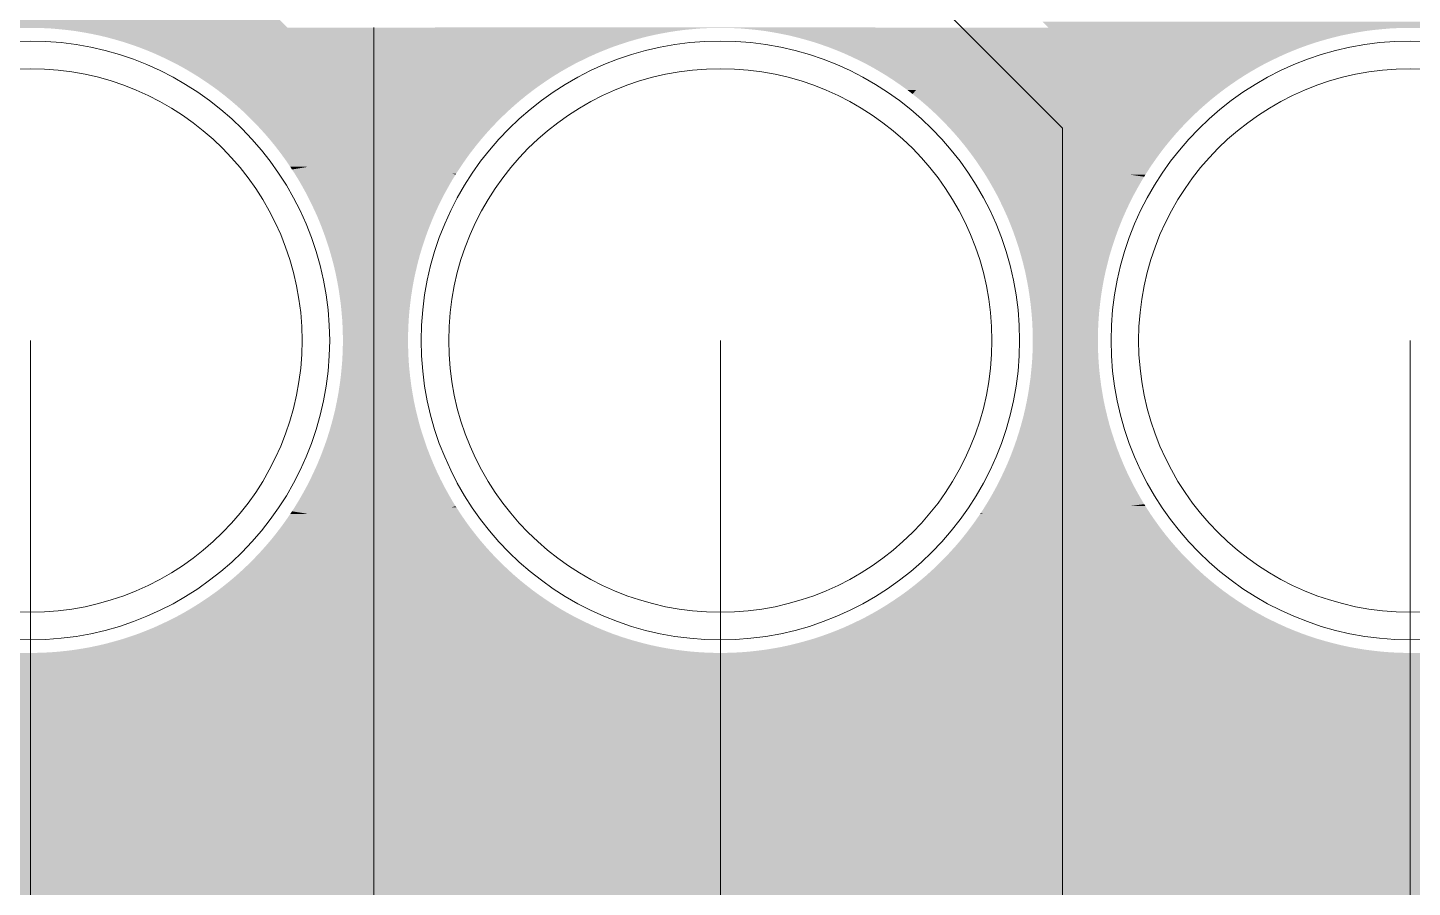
# Model space of a CAD drawing. Header units: millimetres. Extents: x 0 to 210, y 0 to 297.
# Drawn here: x 118.77 to 123.86, y 221.39 to 224.55 of the extents above; entities that cross this region are included whole.
import ezdxf

# ---------------------------------------------------------------- set-up
doc = ezdxf.new("R2010")
doc.units = ezdxf.units.MM
for name, pattern in [('K5LT32768', [0]), ('K5LT32769', [0]), ('K5LT32771', [0]), ('K5LT32773', [0])]:
    doc.linetypes.add(name, pattern=pattern)

# ---------------------------------------------------------------- blocks, each defined once
blk = doc.blocks.new('U10')
at = {"color": 7, "linetype": 'K5LT32768', "lineweight": 18}
blk.add_circle((118.7764, 223.3985), 1, dxfattribs=at)
blk = doc.blocks.new('U11')
at = {"color": 7, "linetype": 'K5LT32768', "lineweight": 18}
blk.add_circle((121.3164, 223.3985), 1, dxfattribs=at)
blk = doc.blocks.new('U12')
at = {"color": 7, "linetype": 'K5LT32768', "lineweight": 18}
blk.add_circle((123.8564, 223.3985), 1, dxfattribs=at)
blk = doc.blocks.new('U141')
at = {"color": 1, "linetype": 'K5LT32771', "lineweight": 18, "true_color": 0xff0000}
blk.add_circle((118.7764, 223.3985), 1.1016, dxfattribs=at)
blk = doc.blocks.new('U142')
at = {"color": 1, "linetype": 'K5LT32771', "lineweight": 18, "true_color": 0xff0000}
blk.add_circle((121.3164, 223.3985), 1.1016, dxfattribs=at)
blk = doc.blocks.new('U143')
at = {"color": 1, "linetype": 'K5LT32771', "lineweight": 18, "true_color": 0xff0000}
blk.add_circle((123.8564, 223.3985), 1.1016, dxfattribs=at)
blk = doc.blocks.new('U243')
at = {"color": 3, "linetype": 'K5LT32773', "lineweight": 18, "true_color": 0x00ff00}
blk.add_circle((118.7764, 223.3985), 1, dxfattribs=at)
blk = doc.blocks.new('U244')
at = {"color": 3, "linetype": 'K5LT32773', "lineweight": 18, "true_color": 0x00ff00}
blk.add_circle((121.3164, 223.3985), 1, dxfattribs=at)
blk = doc.blocks.new('U245')
at = {"color": 3, "linetype": 'K5LT32773', "lineweight": 18, "true_color": 0x00ff00}
blk.add_circle((123.8564, 223.3985), 1, dxfattribs=at)
blk = doc.blocks.new('U307')
at = {"color": 1, "linetype": 'K5LT32771', "lineweight": 18, "true_color": 0xff0000}
blk.add_circle((118.7764, 223.3985), 1.1016, dxfattribs=at)
blk = doc.blocks.new('U308')
at = {"color": 1, "linetype": 'K5LT32771', "lineweight": 18, "true_color": 0xff0000}
blk.add_circle((121.3164, 223.3985), 1.1016, dxfattribs=at)
blk = doc.blocks.new('U309')
at = {"color": 1, "linetype": 'K5LT32771', "lineweight": 18, "true_color": 0xff0000}
blk.add_circle((123.8564, 223.3985), 1.1016, dxfattribs=at)

msp = doc.modelspace()

# ---------------------------------------------------------------- hatches: boundary and pattern name
for points in [[(117.735, 224.5487), (117.735, 224.6652), (119.6071, 224.6652), (119.7237, 224.5487)], [(122.5248, 224.5487), (122.5014, 224.572), (124.9049, 224.572), (124.9049, 224.5487)], [(118.8216, 224.5479), (118.7916, 224.5487), (119.7237, 224.5487), (119.7245, 224.5479)], [(118.8515, 224.5464), (118.8216, 224.5479), (119.7245, 224.5479), (119.726, 224.5464)], [(118.8818, 224.5438), (118.8515, 224.5464), (119.726, 224.5464), (119.7286, 224.5438)], [(118.9117, 224.5408), (118.8818, 224.5438), (119.7286, 224.5438), (119.7316, 224.5408)], [(118.9415, 224.537), (118.9117, 224.5408), (119.7316, 224.5408), (119.7354, 224.537)], [(118.9712, 224.5321), (118.9415, 224.537), (119.7354, 224.537), (119.7402, 224.5321)], [(119.0009, 224.5266), (118.9712, 224.5321), (119.7402, 224.5321), (119.7458, 224.5266)], [(119.0304, 224.5205), (119.0009, 224.5266), (119.7458, 224.5266), (119.7519, 224.5205)], [(119.0596, 224.5134), (119.0304, 224.5205), (119.7519, 224.5205), (119.7591, 224.5134)], [(119.0885, 224.5055), (119.0596, 224.5134), (119.7591, 224.5134), (119.7669, 224.5055)], [(120.2656, 224.5487), (120.2656, 224.5502), (121.8866, 224.5502), (121.8881, 224.5487)], [(120.2656, 224.5479), (120.2656, 224.5487), (121.3014, 224.5487), (121.2714, 224.5479)], [(120.2656, 224.5464), (120.2656, 224.5479), (121.2714, 224.5479), (121.2412, 224.5464)], [(120.2656, 224.5438), (120.2656, 224.5464), (121.2412, 224.5464), (121.2112, 224.5438)], [(120.2656, 224.5408), (120.2656, 224.5438), (121.2112, 224.5438), (121.1812, 224.5408)], [(120.2656, 224.537), (120.2656, 224.5408), (121.1812, 224.5408), (121.1515, 224.537)], [(120.2656, 224.5321), (120.2656, 224.537), (121.1515, 224.537), (121.1218, 224.5321)], [(120.2656, 224.5266), (120.2656, 224.5321), (121.1218, 224.5321), (121.0921, 224.5266)], [(120.2656, 224.5205), (120.2656, 224.5266), (121.0921, 224.5266), (121.0626, 224.5205)], [(120.2656, 224.5134), (120.2656, 224.5205), (121.0626, 224.5205), (121.0334, 224.5134)], [(120.2656, 224.5055), (120.2656, 224.5134), (121.0334, 224.5134), (121.0042, 224.5055)], [(121.3616, 224.5479), (121.3316, 224.5487), (121.8881, 224.5487), (121.8889, 224.5479)], [(121.3915, 224.5464), (121.3616, 224.5479), (121.8889, 224.5479), (121.8904, 224.5464)], [(121.4218, 224.5438), (121.3915, 224.5464), (121.8904, 224.5464), (121.8929, 224.5438)], [(121.4517, 224.5408), (121.4218, 224.5438), (121.8929, 224.5438), (121.896, 224.5408)], [(121.4815, 224.537), (121.4517, 224.5408), (121.896, 224.5408), (121.8998, 224.537)], [(121.5112, 224.5321), (121.4815, 224.537), (121.8998, 224.537), (121.9046, 224.5321)], [(121.5409, 224.5266), (121.5112, 224.5321), (121.9046, 224.5321), (121.9102, 224.5266)], [(121.5704, 224.5205), (121.5409, 224.5266), (121.9102, 224.5266), (121.9163, 224.5205)], [(121.5996, 224.5134), (121.5704, 224.5205), (121.9163, 224.5205), (121.9234, 224.5134)], [(121.6285, 224.5055), (121.5996, 224.5134), (121.9234, 224.5134), (121.9313, 224.5055)], [(122.5256, 224.5479), (122.5248, 224.5487), (123.8414, 224.5487), (123.8114, 224.5479)], [(122.5271, 224.5464), (122.5256, 224.5479), (123.8114, 224.5479), (123.7812, 224.5464)], [(122.5296, 224.5438), (122.5271, 224.5464), (123.7812, 224.5464), (123.7512, 224.5438)], [(122.5327, 224.5408), (122.5296, 224.5438), (123.7512, 224.5438), (123.7212, 224.5408)], [(122.5365, 224.537), (122.5327, 224.5408), (123.7212, 224.5408), (123.6915, 224.537)], [(122.5413, 224.5321), (122.5365, 224.537), (123.6915, 224.537), (123.6618, 224.5321)], [(122.5469, 224.5266), (122.5413, 224.5321), (123.6618, 224.5321), (123.6321, 224.5266)], [(122.553, 224.5205), (122.5469, 224.5266), (123.6321, 224.5266), (123.6026, 224.5205)], [(122.5601, 224.5134), (122.553, 224.5205), (123.6026, 224.5205), (123.5734, 224.5134)], [(122.568, 224.5055), (122.5601, 224.5134), (123.5734, 224.5134), (123.5442, 224.5055)], [(119.1175, 224.4971), (119.0885, 224.5055), (119.7669, 224.5055), (119.7753, 224.4971)], [(119.1462, 224.4877), (119.1175, 224.4971), (119.7753, 224.4971), (119.7847, 224.4877)], [(119.1746, 224.4778), (119.1462, 224.4877), (119.7847, 224.4877), (119.7946, 224.4778)], [(119.2026, 224.4669), (119.1746, 224.4778), (119.7946, 224.4778), (119.8056, 224.4669)], [(119.2268, 224.457), (119.2026, 224.4669), (119.8056, 224.4669), (119.8155, 224.457)], [(120.2656, 224.4971), (120.2656, 224.5055), (121.0042, 224.5055), (120.9755, 224.4971)], [(120.2656, 224.4877), (120.2656, 224.4971), (120.9755, 224.4971), (120.9468, 224.4877)], [(120.2656, 224.4778), (120.2656, 224.4877), (120.9468, 224.4877), (120.9183, 224.4778)], [(120.2656, 224.4669), (120.2656, 224.4778), (120.9183, 224.4778), (120.8904, 224.4669)], [(120.2656, 224.4554), (120.2656, 224.4669), (120.8904, 224.4669), (120.8625, 224.4554)], [(121.6575, 224.4971), (121.6285, 224.5055), (121.9313, 224.5055), (121.9397, 224.4971)], [(121.6862, 224.4877), (121.6575, 224.4971), (121.9397, 224.4971), (121.9491, 224.4877)], [(121.7144, 224.4778), (121.6862, 224.4877), (121.9491, 224.4877), (121.959, 224.4778)], [(121.7426, 224.4669), (121.7144, 224.4778), (121.959, 224.4778), (121.9699, 224.4669)], [(121.7705, 224.4554), (121.7426, 224.4669), (121.9699, 224.4669), (121.9813, 224.4554)], [(122.5764, 224.4971), (122.568, 224.5055), (123.5442, 224.5055), (123.5155, 224.4971)], [(122.5858, 224.4877), (122.5764, 224.4971), (123.5155, 224.4971), (123.4868, 224.4877)], [(122.5957, 224.4778), (122.5858, 224.4877), (123.4868, 224.4877), (123.4583, 224.4778)], [(122.6066, 224.4669), (122.5957, 224.4778), (123.4583, 224.4778), (123.4304, 224.4669)], [(122.6181, 224.4554), (122.6066, 224.4669), (123.4304, 224.4669), (123.4025, 224.4554)], [(119.2305, 224.4554), (119.2268, 224.457), (119.8155, 224.457), (119.8155, 224.4554)], [(119.2579, 224.443), (119.2305, 224.4554), (119.8155, 224.4554), (119.8155, 224.443)], [(119.2851, 224.43), (119.2579, 224.443), (119.8155, 224.443), (119.8155, 224.43)], [(119.312, 224.4166), (119.2851, 224.43), (119.8155, 224.43), (119.8155, 224.4166)], [(119.3385, 224.4021), (119.312, 224.4166), (119.8155, 224.4166), (119.8155, 224.4021)], [(120.2656, 224.443), (120.2656, 224.4554), (120.8625, 224.4554), (120.835, 224.443)], [(120.2656, 224.43), (120.2656, 224.443), (120.835, 224.443), (120.8079, 224.43)], [(120.2656, 224.4166), (120.2656, 224.43), (120.8079, 224.43), (120.7809, 224.4166)], [(120.2656, 224.4021), (120.2656, 224.4166), (120.7809, 224.4166), (120.7545, 224.4021)], [(121.7979, 224.443), (121.7705, 224.4554), (121.9813, 224.4554), (121.9938, 224.443)], [(121.8251, 224.43), (121.7979, 224.443), (121.9938, 224.443), (122.0067, 224.43)], [(121.852, 224.4166), (121.8251, 224.43), (122.0067, 224.43), (122.0202, 224.4166)], [(121.8785, 224.4021), (121.852, 224.4166), (122.0202, 224.4166), (122.0346, 224.4021)], [(122.6305, 224.443), (122.6181, 224.4554), (123.4025, 224.4554), (123.375, 224.443)], [(122.6435, 224.43), (122.6305, 224.443), (123.375, 224.443), (123.3479, 224.43)], [(122.6569, 224.4166), (122.6435, 224.43), (123.3479, 224.43), (123.3209, 224.4166)], [(122.6714, 224.4021), (122.6569, 224.4166), (123.3209, 224.4166), (123.2945, 224.4021)], [(119.3644, 224.3871), (119.3385, 224.4021), (119.8155, 224.4021), (119.8155, 224.3871)], [(119.39, 224.3714), (119.3644, 224.3871), (119.8155, 224.3871), (119.8155, 224.3714)], [(119.4154, 224.3549), (119.39, 224.3714), (119.8155, 224.3714), (119.8155, 224.3549)], [(120.2656, 224.3871), (120.2656, 224.4021), (120.7545, 224.4021), (120.7283, 224.3871)], [(120.2656, 224.3714), (120.2656, 224.3871), (120.7283, 224.3871), (120.7027, 224.3714)], [(120.2656, 224.3549), (120.2656, 224.3714), (120.7027, 224.3714), (120.6775, 224.3549)], [(121.9044, 224.3871), (121.8785, 224.4021), (122.0346, 224.4021), (122.0496, 224.3871)], [(121.9303, 224.3714), (121.9044, 224.3871), (122.0496, 224.3871), (122.0654, 224.3714)], [(121.9438, 224.3625), (121.9303, 224.3714), (122.0654, 224.3714), (122.0743, 224.3625)], [(121.9554, 224.3549), (121.9438, 224.3625), (122.0743, 224.3625), (122.0676, 224.3549)], [(122.6864, 224.3871), (122.6714, 224.4021), (123.2945, 224.4021), (123.2683, 224.3871)], [(122.7022, 224.3714), (122.6864, 224.3871), (123.2683, 224.3871), (123.2427, 224.3714)], [(122.7187, 224.3549), (122.7022, 224.3714), (123.2427, 224.3714), (123.2175, 224.3549)], [(119.4403, 224.3378), (119.4154, 224.3549), (119.8155, 224.3549), (119.8155, 224.3378)], [(119.4647, 224.3203), (119.4403, 224.3378), (119.8155, 224.3378), (119.8155, 224.3203)], [(119.4886, 224.3018), (119.4647, 224.3203), (119.8155, 224.3203), (119.8155, 224.3018)], [(120.2656, 224.3378), (120.2656, 224.3549), (120.6775, 224.3549), (120.6527, 224.3378)], [(120.2656, 224.3203), (120.2656, 224.3378), (120.6527, 224.3378), (120.6283, 224.3203)], [(120.2656, 224.3018), (120.2656, 224.3203), (120.6283, 224.3203), (120.6044, 224.3018)], [(121.9803, 224.3378), (121.9554, 224.3549), (122.0676, 224.3549), (122.0526, 224.3378)], [(122.0047, 224.3203), (121.9803, 224.3378), (122.0526, 224.3378), (122.0372, 224.3203)], [(122.024, 224.3053), (122.0047, 224.3203), (122.0372, 224.3203)], [(122.7349, 224.3386), (122.7187, 224.3549), (123.2175, 224.3549), (123.1938, 224.3386)], [(122.7357, 224.3378), (122.7349, 224.3386), (123.1938, 224.3386), (123.1927, 224.3378)], [(122.7436, 224.3292), (122.7357, 224.3378), (123.1927, 224.3378), (123.1806, 224.3292)], [(122.7511, 224.3203), (122.7436, 224.3292), (123.1806, 224.3292), (123.1683, 224.3203)], [(122.7517, 224.3195), (122.7511, 224.3203), (123.1683, 224.3203), (123.1673, 224.3195)], [(122.7593, 224.3096), (122.7517, 224.3195), (123.1673, 224.3195), (123.1545, 224.3096)], [(122.7646, 224.3018), (122.7593, 224.3096), (123.1545, 224.3096), (123.1444, 224.3018)], [(119.5119, 224.283), (119.4886, 224.3018), (119.8155, 224.3018), (119.8155, 224.283)], [(119.5348, 224.2634), (119.5119, 224.283), (119.8155, 224.283), (119.8155, 224.2634)], [(119.5572, 224.2433), (119.5348, 224.2634), (119.8155, 224.2634), (119.8155, 224.2433)], [(120.2656, 224.283), (120.2656, 224.3018), (120.6044, 224.3018), (120.581, 224.283)], [(120.2656, 224.2634), (120.2656, 224.283), (120.581, 224.283), (120.5582, 224.2634)], [(120.2656, 224.2433), (120.2656, 224.2634), (120.5582, 224.2634), (120.5358, 224.2433)], [(122.7664, 224.299), (122.7646, 224.3018), (123.1444, 224.3018), (123.1409, 224.299)], [(122.7728, 224.2883), (122.7664, 224.299), (123.1409, 224.299), (123.1277, 224.2883)], [(122.7755, 224.283), (122.7728, 224.2883), (123.1277, 224.2883), (123.121, 224.283)], [(122.7786, 224.2769), (122.7755, 224.283), (123.121, 224.283), (123.1139, 224.2769)], [(122.7837, 224.2654), (122.7786, 224.2769), (123.1139, 224.2769), (123.1005, 224.2654)], [(122.7845, 224.2634), (122.7837, 224.2654), (123.1005, 224.2654), (123.0982, 224.2634)], [(122.7883, 224.2538), (122.7845, 224.2634), (123.0982, 224.2634), (123.0874, 224.2538)], [(119.579, 224.2225), (119.5572, 224.2433), (119.8155, 224.2433), (119.8155, 224.2225)], [(119.6003, 224.2012), (119.579, 224.2225), (119.8155, 224.2225), (119.8155, 224.2012)], [(120.2656, 224.2225), (120.2656, 224.2433), (120.5358, 224.2433), (120.514, 224.2225)], [(120.2656, 224.2012), (120.2656, 224.2225), (120.514, 224.2225), (120.4926, 224.2012)], [(122.7915, 224.2433), (122.7883, 224.2538), (123.0874, 224.2538), (123.0758, 224.2433)], [(122.7921, 224.2416), (122.7915, 224.2433), (123.0758, 224.2433), (123.074, 224.2416)], [(122.7951, 224.2294), (122.7921, 224.2416), (123.074, 224.2416), (123.0612, 224.2294)], [(122.7965, 224.2225), (122.7951, 224.2294), (123.0612, 224.2294), (123.054, 224.2225)], [(122.7977, 224.2169), (122.7965, 224.2225), (123.054, 224.2225), (123.0484, 224.2169)], [(122.7995, 224.2045), (122.7977, 224.2169), (123.0484, 224.2169), (123.0359, 224.2045)], [(119.6209, 224.1793), (119.6003, 224.2012), (119.8155, 224.2012), (119.8155, 224.1793)], [(119.6412, 224.157), (119.6209, 224.1793), (119.8155, 224.1793), (119.8155, 224.157)], [(119.6608, 224.1341), (119.6412, 224.157), (119.8155, 224.157), (119.8155, 224.1341)], [(120.2656, 224.1793), (120.2656, 224.2012), (120.4926, 224.2012), (120.4718, 224.1793)], [(120.2656, 224.157), (120.2656, 224.1793), (120.4718, 224.1793), (120.4517, 224.157)], [(120.2656, 224.1341), (120.2656, 224.157), (120.4517, 224.157), (120.4322, 224.1341)], [(122.7997, 224.2012), (122.7995, 224.2045), (123.0359, 224.2045), (123.0326, 224.2012)], [(122.8005, 224.1918), (122.7997, 224.2012), (123.0326, 224.2012), (123.0237, 224.1918)], [(122.801, 224.1793), (122.8005, 224.1918), (123.0237, 224.1918), (123.0118, 224.1793)], [(122.801, 224.157), (122.801, 224.1793), (123.0118, 224.1793), (122.9917, 224.157)], [(122.801, 224.1341), (122.801, 224.157), (122.9917, 224.157), (122.9722, 224.1341)], [(119.6796, 224.1108), (119.6608, 224.1341), (119.8155, 224.1341), (119.8155, 224.1108)], [(119.6979, 224.0869), (119.6796, 224.1108), (119.8155, 224.1108), (119.8155, 224.0869)], [(120.2656, 224.1108), (120.2656, 224.1341), (120.4322, 224.1341), (120.4134, 224.1108)], [(120.2656, 224.0869), (120.2656, 224.1108), (120.4134, 224.1108), (120.3948, 224.0869)], [(122.801, 224.1108), (122.801, 224.1341), (122.9722, 224.1341), (122.9531, 224.1108)], [(122.801, 224.0869), (122.801, 224.1108), (122.9531, 224.1108), (122.9348, 224.0869)], [(119.7157, 224.0625), (119.6979, 224.0869), (119.8155, 224.0869), (119.8155, 224.0625)], [(119.7243, 224.0498), (119.7157, 224.0625), (119.8155, 224.0625), (119.8155, 224.0498)], [(120.2656, 224.0625), (120.2656, 224.0869), (120.3948, 224.0869), (120.3773, 224.0625)], [(120.2656, 224.0376), (120.2656, 224.0625), (120.3773, 224.0625), (120.3603, 224.0376)], [(122.801, 224.0625), (122.801, 224.0869), (122.9348, 224.0869), (122.9173, 224.0625)], [(122.801, 224.0376), (122.801, 224.0625), (122.9173, 224.0625), (122.9, 224.0376)], [(119.7327, 224.0376), (119.7243, 224.0498), (119.8155, 224.0498), (119.794, 224.0376)], [(119.7337, 224.0361), (119.7327, 224.0376), (119.794, 224.0376), (119.7913, 224.0361)], [(119.7393, 224.0275), (119.7337, 224.0361), (119.7913, 224.0361)], [(120.2656, 224.0303), (120.2656, 224.0376), (120.3603, 224.0376), (120.3555, 224.0303)], [(120.3281, 224.0125), (120.2656, 224.0303), (120.3555, 224.0303), (120.3438, 224.0125)], [(120.3415, 224.0087), (120.3281, 224.0125), (120.3438, 224.0125)], [(122.801, 224.0224), (122.801, 224.0376), (122.9, 224.0376), (122.8902, 224.0224)], [(122.8198, 224.0125), (122.801, 224.0224), (122.8902, 224.0224), (122.8838, 224.0125)], [(122.8284, 224.0079), (122.8198, 224.0125), (122.8838, 224.0125), (122.881, 224.0079)], [(122.8769, 224.001), (122.8284, 224.0079), (122.881, 224.0079)], [(120.2656, 222.7671), (120.3282, 222.7849), (120.3438, 222.7849), (120.3555, 222.7671)], [(120.3282, 222.7849), (120.3415, 222.7887), (120.3438, 222.7849)], [(122.801, 222.775), (122.8198, 222.7849), (122.8838, 222.7849), (122.8902, 222.775)], [(122.8198, 222.7849), (122.8284, 222.7895), (122.881, 222.7895), (122.8838, 222.7849)], [(122.8284, 222.7895), (122.8769, 222.7961), (122.881, 222.7895)], [(119.6979, 222.7105), (119.7157, 222.7348), (119.8155, 222.7348), (119.8155, 222.7105)], [(119.7157, 222.7348), (119.7243, 222.7475), (119.8155, 222.7475), (119.8155, 222.7348)], [(119.7243, 222.7475), (119.7327, 222.7597), (119.794, 222.7597), (119.8155, 222.7475)], [(119.7327, 222.7597), (119.7337, 222.7613), (119.7913, 222.7613), (119.794, 222.7597)], [(119.7337, 222.7613), (119.7393, 222.7699), (119.7913, 222.7613)], [(120.2656, 222.7597), (120.2656, 222.7671), (120.3555, 222.7671), (120.3603, 222.7597)], [(120.2656, 222.7348), (120.2656, 222.7597), (120.3603, 222.7597), (120.3773, 222.7348)], [(120.2656, 222.7105), (120.2656, 222.7348), (120.3773, 222.7348), (120.3948, 222.7105)], [(122.2379, 222.7105), (122.2557, 222.7348), (122.3506, 222.7348), (122.3506, 222.7105)], [(122.2557, 222.7348), (122.2593, 222.7402), (122.3506, 222.7402), (122.3506, 222.7348)], [(122.2593, 222.7402), (122.2727, 222.7597), (122.2849, 222.7597), (122.3506, 222.7402)], [(122.2727, 222.7597), (122.2747, 222.7628), (122.2849, 222.7597)], [(122.801, 222.7597), (122.801, 222.775), (122.8902, 222.775), (122.9, 222.7597)], [(122.801, 222.7348), (122.801, 222.7597), (122.9, 222.7597), (122.9173, 222.7348)], [(122.801, 222.7105), (122.801, 222.7348), (122.9173, 222.7348), (122.9348, 222.7105)], [(119.6608, 222.6632), (119.6796, 222.6866), (119.8155, 222.6866), (119.8155, 222.6632)], [(119.6796, 222.6866), (119.6979, 222.7105), (119.8155, 222.7105), (119.8155, 222.6866)], [(120.2656, 222.6866), (120.2656, 222.7105), (120.3948, 222.7105), (120.4134, 222.6866)], [(120.2656, 222.6632), (120.2656, 222.6866), (120.4134, 222.6866), (120.4322, 222.6632)], [(122.2008, 222.6632), (122.2196, 222.6866), (122.3506, 222.6866), (122.3506, 222.6632)], [(122.2196, 222.6866), (122.2379, 222.7105), (122.3506, 222.7105), (122.3506, 222.6866)], [(122.801, 222.6866), (122.801, 222.7105), (122.9348, 222.7105), (122.9531, 222.6866)], [(122.801, 222.6632), (122.801, 222.6866), (122.9531, 222.6866), (122.9722, 222.6632)], [(119.6209, 222.618), (119.6412, 222.6404), (119.8155, 222.6404), (119.8155, 222.618)], [(119.6412, 222.6404), (119.6608, 222.6632), (119.8155, 222.6632), (119.8155, 222.6404)], [(120.2656, 222.6404), (120.2656, 222.6632), (120.4322, 222.6632), (120.4517, 222.6404)], [(120.2656, 222.618), (120.2656, 222.6404), (120.4517, 222.6404), (120.4718, 222.618)], [(122.1609, 222.618), (122.1812, 222.6404), (122.3506, 222.6404), (122.3506, 222.618)], [(122.1812, 222.6404), (122.2008, 222.6632), (122.3506, 222.6632), (122.3506, 222.6404)], [(122.801, 222.6404), (122.801, 222.6632), (122.9722, 222.6632), (122.9917, 222.6404)], [(122.801, 222.618), (122.801, 222.6404), (122.9917, 222.6404), (123.0118, 222.618)], [(119.5572, 222.5542), (119.579, 222.5748), (119.8155, 222.5748), (119.8155, 222.5542)], [(119.579, 222.5748), (119.6003, 222.5962), (119.8155, 222.5962), (119.8155, 222.5748)], [(119.6003, 222.5962), (119.6209, 222.618), (119.8155, 222.618), (119.8155, 222.5962)], [(120.2656, 222.5962), (120.2656, 222.618), (120.4718, 222.618), (120.4926, 222.5962)], [(120.2656, 222.5748), (120.2656, 222.5962), (120.4926, 222.5962), (120.514, 222.5748)], [(120.2656, 222.5542), (120.2656, 222.5748), (120.514, 222.5748), (120.5358, 222.5542)], [(122.0972, 222.5542), (122.119, 222.5748), (122.3506, 222.5748), (122.3506, 222.5542)], [(122.119, 222.5748), (122.1403, 222.5962), (122.3506, 222.5962), (122.3506, 222.5748)], [(122.1403, 222.5962), (122.1609, 222.618), (122.3506, 222.618), (122.3506, 222.5962)], [(122.801, 222.5962), (122.801, 222.618), (123.0118, 222.618), (123.0326, 222.5962)], [(122.801, 222.5748), (122.801, 222.5962), (123.0326, 222.5962), (123.054, 222.5748)], [(122.801, 222.5542), (122.801, 222.5748), (123.054, 222.5748), (123.0758, 222.5542)], [(119.5119, 222.5144), (119.5348, 222.5339), (119.8155, 222.5339), (119.8155, 222.5144)], [(119.5348, 222.5339), (119.5572, 222.5542), (119.8155, 222.5542), (119.8155, 222.5339)], [(120.2656, 222.5339), (120.2656, 222.5542), (120.5358, 222.5542), (120.5582, 222.5339)], [(120.2656, 222.5144), (120.2656, 222.5339), (120.5582, 222.5339), (120.581, 222.5144)], [(122.0519, 222.5144), (122.0748, 222.5339), (122.3506, 222.5339), (122.3506, 222.5144)], [(122.0748, 222.5339), (122.0972, 222.5542), (122.3506, 222.5542), (122.3506, 222.5339)], [(122.801, 222.5339), (122.801, 222.5542), (123.0758, 222.5542), (123.0982, 222.5339)], [(122.801, 222.5144), (122.801, 222.5339), (123.0982, 222.5339), (123.121, 222.5144)], [(119.4403, 222.4595), (119.4647, 222.477), (119.8155, 222.477), (119.8155, 222.4595)], [(119.4647, 222.477), (119.4886, 222.4956), (119.8155, 222.4956), (119.8155, 222.477)], [(119.4886, 222.4956), (119.5119, 222.5144), (119.8155, 222.5144), (119.8155, 222.4956)], [(120.2656, 222.4956), (120.2656, 222.5144), (120.581, 222.5144), (120.6044, 222.4956)], [(120.2656, 222.477), (120.2656, 222.4956), (120.6044, 222.4956), (120.6283, 222.477)], [(120.2656, 222.4595), (120.2656, 222.477), (120.6283, 222.477), (120.6527, 222.4595)], [(121.9803, 222.4595), (122.0047, 222.477), (122.3506, 222.477), (122.3506, 222.4595)], [(122.0047, 222.477), (122.0286, 222.4956), (122.3506, 222.4956), (122.3506, 222.477)], [(122.0286, 222.4956), (122.0519, 222.5144), (122.3506, 222.5144), (122.3506, 222.4956)], [(122.801, 222.4956), (122.801, 222.5144), (123.121, 222.5144), (123.1444, 222.4956)], [(122.801, 222.477), (122.801, 222.4956), (123.1444, 222.4956), (123.1683, 222.477)], [(122.801, 222.4595), (122.801, 222.477), (123.1683, 222.477), (123.1927, 222.4595)], [(119.3644, 222.4102), (119.39, 222.426), (119.8155, 222.426), (119.8155, 222.4102)], [(119.39, 222.426), (119.4154, 222.4425), (119.8155, 222.4425), (119.8155, 222.426)], [(119.4154, 222.4425), (119.4403, 222.4595), (119.8155, 222.4595), (119.8155, 222.4425)], [(120.2656, 222.4425), (120.2656, 222.4595), (120.6527, 222.4595), (120.6775, 222.4425)], [(120.2656, 222.426), (120.2656, 222.4425), (120.6775, 222.4425), (120.7027, 222.426)], [(120.2656, 222.4102), (120.2656, 222.426), (120.7027, 222.426), (120.7283, 222.4102)], [(121.9044, 222.4102), (121.9303, 222.426), (122.3506, 222.426), (122.3506, 222.4102)], [(121.9303, 222.426), (121.9554, 222.4425), (122.3506, 222.4425), (122.3506, 222.426)], [(121.9554, 222.4425), (121.9803, 222.4595), (122.3506, 222.4595), (122.3506, 222.4425)], [(122.801, 222.4425), (122.801, 222.4595), (123.1927, 222.4595), (123.2175, 222.4425)], [(122.801, 222.426), (122.801, 222.4425), (123.2175, 222.4425), (123.2427, 222.426)], [(122.801, 222.4102), (122.801, 222.426), (123.2427, 222.426), (123.2683, 222.4102)], [(119.2851, 222.3673), (119.312, 222.3808), (119.8155, 222.3808), (119.8155, 222.3673)], [(119.312, 222.3808), (119.3385, 222.3952), (119.8155, 222.3952), (119.8155, 222.3808)], [(119.3385, 222.3952), (119.3644, 222.4102), (119.8155, 222.4102), (119.8155, 222.3952)], [(120.2656, 222.3952), (120.2656, 222.4102), (120.7283, 222.4102), (120.7545, 222.3952)], [(120.2656, 222.3808), (120.2656, 222.3952), (120.7545, 222.3952), (120.7809, 222.3808)], [(120.2656, 222.3673), (120.2656, 222.3808), (120.7809, 222.3808), (120.8079, 222.3673)], [(121.8251, 222.3673), (121.852, 222.3808), (122.3506, 222.3808), (122.3506, 222.3673)], [(121.852, 222.3808), (121.8785, 222.3952), (122.3506, 222.3952), (122.3506, 222.3808)], [(121.8785, 222.3952), (121.9044, 222.4102), (122.3506, 222.4102), (122.3506, 222.3952)], [(122.801, 222.3952), (122.801, 222.4102), (123.2683, 222.4102), (123.2945, 222.3952)], [(122.801, 222.3808), (122.801, 222.3952), (123.2945, 222.3952), (123.3209, 222.3808)], [(122.801, 222.3673), (122.801, 222.3808), (123.3209, 222.3808), (123.3479, 222.3673)], [(119.1746, 222.3196), (119.2026, 222.3305), (119.8155, 222.3305), (119.8155, 222.3196)], [(119.2026, 222.3305), (119.2305, 222.3419), (119.8155, 222.3419), (119.8155, 222.3305)], [(119.2305, 222.3419), (119.2579, 222.3544), (119.8155, 222.3544), (119.8155, 222.3419)], [(119.2579, 222.3544), (119.2851, 222.3673), (119.8155, 222.3673), (119.8155, 222.3544)], [(120.2656, 222.3544), (120.2656, 222.3673), (120.8079, 222.3673), (120.835, 222.3544)], [(120.2656, 222.3419), (120.2656, 222.3544), (120.835, 222.3544), (120.8625, 222.3419)], [(120.2656, 222.3305), (120.2656, 222.3419), (120.8625, 222.3419), (120.8904, 222.3305)], [(120.2656, 222.3196), (120.2656, 222.3305), (120.8904, 222.3305), (120.9183, 222.3196)], [(121.7144, 222.3196), (121.7426, 222.3305), (122.3506, 222.3305), (122.3506, 222.3196)], [(121.7426, 222.3305), (121.7705, 222.3419), (122.3506, 222.3419), (122.3506, 222.3305)], [(121.7705, 222.3419), (121.7979, 222.3544), (122.3506, 222.3544), (122.3506, 222.3419)], [(121.7979, 222.3544), (121.8251, 222.3673), (122.3506, 222.3673), (122.3506, 222.3544)], [(122.801, 222.3544), (122.801, 222.3673), (123.3479, 222.3673), (123.375, 222.3544)], [(122.801, 222.3419), (122.801, 222.3544), (123.375, 222.3544), (123.4025, 222.3419)], [(122.801, 222.3305), (122.801, 222.3419), (123.4025, 222.3419), (123.4304, 222.3305)], [(122.801, 222.3196), (122.801, 222.3305), (123.4304, 222.3305), (123.4583, 222.3196)], [(119.0014, 222.2708), (119.0304, 222.2769), (119.8155, 222.2769), (119.8155, 222.2708)], [(119.0014, 219.423), (119.0014, 222.2708), (119.8155, 222.2708), (119.8155, 219.423)], [(119.0304, 222.2769), (119.0596, 222.284), (119.8155, 222.284), (119.8155, 222.2769)], [(119.0596, 222.284), (119.0885, 222.2919), (119.8155, 222.2919), (119.8155, 222.284)], [(119.0885, 222.2919), (119.1175, 222.3002), (119.8155, 222.3002), (119.8155, 222.2919)], [(119.1175, 222.3002), (119.1462, 222.3096), (119.8155, 222.3096), (119.8155, 222.3002)], [(119.1462, 222.3096), (119.1746, 222.3196), (119.8155, 222.3196), (119.8155, 222.3096)], [(120.2656, 222.3096), (120.2656, 222.3196), (120.9183, 222.3196), (120.9468, 222.3096)], [(120.2656, 222.3002), (120.2656, 222.3096), (120.9468, 222.3096), (120.9755, 222.3002)], [(120.2656, 222.2919), (120.2656, 222.3002), (120.9755, 222.3002), (121.0042, 222.2919)], [(120.2656, 222.284), (120.2656, 222.2919), (121.0042, 222.2919), (121.0334, 222.284)], [(120.2656, 222.2769), (120.2656, 222.284), (121.0334, 222.284), (121.0626, 222.2769)], [(120.2656, 222.2708), (120.2656, 222.2769), (121.0626, 222.2769), (121.0913, 222.2708)], [(120.2656, 219.4229), (120.2656, 222.2708), (121.0913, 222.2708), (121.0913, 219.4229)], [(121.5417, 222.2708), (121.5704, 222.2769), (122.3506, 222.2769), (122.3506, 222.2708)], [(121.5417, 219.423), (121.5417, 222.2708), (122.3506, 222.2708), (122.3506, 219.423)], [(121.5704, 222.2769), (121.5996, 222.284), (122.3506, 222.284), (122.3506, 222.2769)], [(121.5996, 222.284), (121.6285, 222.2919), (122.3506, 222.2919), (122.3506, 222.284)], [(121.6285, 222.2919), (121.6575, 222.3002), (122.3506, 222.3002), (122.3506, 222.2919)], [(121.6575, 222.3002), (121.6862, 222.3096), (122.3506, 222.3096), (122.3506, 222.3002)], [(121.6862, 222.3096), (121.7144, 222.3196), (122.3506, 222.3196), (122.3506, 222.3096)], [(122.801, 222.3096), (122.801, 222.3196), (123.4583, 222.3196), (123.4868, 222.3096)], [(122.801, 222.3002), (122.801, 222.3096), (123.4868, 222.3096), (123.5155, 222.3002)], [(122.801, 222.2919), (122.801, 222.3002), (123.5155, 222.3002), (123.5442, 222.2919)], [(122.801, 222.284), (122.801, 222.2919), (123.5442, 222.2919), (123.5734, 222.284)], [(122.801, 222.2769), (122.801, 222.284), (123.5734, 222.284), (123.6026, 222.2769)], [(122.801, 222.2708), (122.801, 222.2769), (123.6026, 222.2769), (123.6313, 222.2708)], [(122.801, 219.423), (122.801, 222.2708), (123.6313, 222.2708), (123.6313, 219.423)]]:
    msp.add_hatch(color=7).paths.add_polyline_path(points)
at = {"true_color": 0x00ff00}
for points in [[(100.4263, 224.5487), (100.433, 224.5499), (133.3151, 224.5499), (133.3151, 224.5487)], [(118.8216, 224.5479), (118.7916, 224.5487), (121.3014, 224.5487), (121.2714, 224.5479)], [(118.8515, 224.5464), (118.8216, 224.5479), (121.2714, 224.5479), (121.2412, 224.5464)], [(118.8818, 224.5438), (118.8515, 224.5464), (121.2412, 224.5464), (121.2112, 224.5438)], [(118.9117, 224.5408), (118.8818, 224.5438), (121.2112, 224.5438), (121.1812, 224.5408)], [(118.9415, 224.537), (118.9117, 224.5408), (121.1812, 224.5408), (121.1515, 224.537)], [(118.9712, 224.5321), (118.9415, 224.537), (121.1515, 224.537), (121.1218, 224.5321)], [(119.0009, 224.5266), (118.9712, 224.5321), (121.1218, 224.5321), (121.0921, 224.5266)], [(119.0304, 224.5205), (119.0009, 224.5266), (121.0921, 224.5266), (121.0626, 224.5205)], [(119.0596, 224.5134), (119.0304, 224.5205), (121.0626, 224.5205), (121.0334, 224.5134)], [(119.0885, 224.5055), (119.0596, 224.5134), (121.0334, 224.5134), (121.0042, 224.5055)], [(121.3616, 224.5479), (121.3316, 224.5487), (123.8414, 224.5487), (123.8114, 224.5479)], [(121.3915, 224.5464), (121.3616, 224.5479), (123.8114, 224.5479), (123.7812, 224.5464)], [(121.4218, 224.5438), (121.3915, 224.5464), (123.7812, 224.5464), (123.7512, 224.5438)], [(121.4517, 224.5408), (121.4218, 224.5438), (123.7512, 224.5438), (123.7212, 224.5408)], [(121.4815, 224.537), (121.4517, 224.5408), (123.7212, 224.5408), (123.6915, 224.537)], [(121.5112, 224.5321), (121.4815, 224.537), (123.6915, 224.537), (123.6618, 224.5321)], [(121.5409, 224.5266), (121.5112, 224.5321), (123.6618, 224.5321), (123.6321, 224.5266)], [(121.5704, 224.5205), (121.5409, 224.5266), (123.6321, 224.5266), (123.6026, 224.5205)], [(121.5996, 224.5134), (121.5704, 224.5205), (123.6026, 224.5205), (123.5734, 224.5134)], [(121.6285, 224.5055), (121.5996, 224.5134), (123.5734, 224.5134), (123.5442, 224.5055)], [(119.1175, 224.4971), (119.0885, 224.5055), (121.0042, 224.5055), (120.9755, 224.4971)], [(119.1462, 224.4877), (119.1175, 224.4971), (120.9755, 224.4971), (120.9468, 224.4877)], [(119.1746, 224.4778), (119.1462, 224.4877), (120.9468, 224.4877), (120.9183, 224.4778)], [(119.2026, 224.4669), (119.1746, 224.4778), (120.9183, 224.4778), (120.8904, 224.4669)], [(119.2305, 224.4554), (119.2026, 224.4669), (120.8904, 224.4669), (120.8625, 224.4554)], [(121.6575, 224.4971), (121.6285, 224.5055), (123.5442, 224.5055), (123.5155, 224.4971)], [(121.6862, 224.4877), (121.6575, 224.4971), (123.5155, 224.4971), (123.4868, 224.4877)], [(121.7144, 224.4778), (121.6862, 224.4877), (123.4868, 224.4877), (123.4583, 224.4778)], [(121.7426, 224.4669), (121.7144, 224.4778), (123.4583, 224.4778), (123.4304, 224.4669)], [(121.7705, 224.4554), (121.7426, 224.4669), (123.4304, 224.4669), (123.4025, 224.4554)], [(119.2579, 224.443), (119.2305, 224.4554), (120.8625, 224.4554), (120.835, 224.443)], [(119.2851, 224.43), (119.2579, 224.443), (120.835, 224.443), (120.8079, 224.43)], [(119.312, 224.4166), (119.2851, 224.43), (120.8079, 224.43), (120.7809, 224.4166)], [(119.3385, 224.4021), (119.312, 224.4166), (120.7809, 224.4166), (120.7545, 224.4021)], [(121.7979, 224.443), (121.7705, 224.4554), (123.4025, 224.4554), (123.375, 224.443)], [(121.8251, 224.43), (121.7979, 224.443), (123.375, 224.443), (123.3479, 224.43)], [(121.852, 224.4166), (121.8251, 224.43), (123.3479, 224.43), (123.3209, 224.4166)], [(121.8785, 224.4021), (121.852, 224.4166), (123.3209, 224.4166), (123.2945, 224.4021)], [(119.3644, 224.3871), (119.3385, 224.4021), (120.7545, 224.4021), (120.7283, 224.3871)], [(119.39, 224.3714), (119.3644, 224.3871), (120.7283, 224.3871), (120.7027, 224.3714)], [(119.4154, 224.3549), (119.39, 224.3714), (120.7027, 224.3714), (120.6775, 224.3549)], [(121.9044, 224.3871), (121.8785, 224.4021), (123.2945, 224.4021), (123.2683, 224.3871)], [(121.9303, 224.3714), (121.9044, 224.3871), (123.2683, 224.3871), (123.2427, 224.3714)], [(121.9554, 224.3549), (121.9303, 224.3714), (123.2427, 224.3714), (123.2175, 224.3549)], [(119.4403, 224.3378), (119.4154, 224.3549), (120.6775, 224.3549), (120.6527, 224.3378)], [(119.4647, 224.3203), (119.4403, 224.3378), (120.6527, 224.3378), (120.6283, 224.3203)], [(119.4886, 224.3018), (119.4647, 224.3203), (120.6283, 224.3203), (120.6044, 224.3018)], [(121.9803, 224.3378), (121.9554, 224.3549), (123.2175, 224.3549), (123.1927, 224.3378)], [(122.0047, 224.3203), (121.9803, 224.3378), (123.1927, 224.3378), (123.1683, 224.3203)], [(122.0286, 224.3018), (122.0047, 224.3203), (123.1683, 224.3203), (123.1444, 224.3018)], [(119.5119, 224.283), (119.4886, 224.3018), (120.6044, 224.3018), (120.581, 224.283)], [(119.5348, 224.2634), (119.5119, 224.283), (120.581, 224.283), (120.5582, 224.2634)], [(119.5572, 224.2433), (119.5348, 224.2634), (120.5582, 224.2634), (120.5358, 224.2433)], [(122.0519, 224.283), (122.0286, 224.3018), (123.1444, 224.3018), (123.121, 224.283)], [(122.0748, 224.2634), (122.0519, 224.283), (123.121, 224.283), (123.0982, 224.2634)], [(122.0972, 224.2433), (122.0748, 224.2634), (123.0982, 224.2634), (123.0758, 224.2433)], [(119.579, 224.2225), (119.5572, 224.2433), (120.5358, 224.2433), (120.514, 224.2225)], [(119.6003, 224.2012), (119.579, 224.2225), (120.514, 224.2225), (120.4926, 224.2012)], [(122.119, 224.2225), (122.0972, 224.2433), (123.0758, 224.2433), (123.054, 224.2225)], [(122.1403, 224.2012), (122.119, 224.2225), (123.054, 224.2225), (123.0326, 224.2012)], [(119.6209, 224.1793), (119.6003, 224.2012), (120.4926, 224.2012), (120.4718, 224.1793)], [(119.6412, 224.157), (119.6209, 224.1793), (120.4718, 224.1793), (120.4517, 224.157)], [(119.6608, 224.1341), (119.6412, 224.157), (120.4517, 224.157), (120.4322, 224.1341)], [(122.1609, 224.1793), (122.1403, 224.2012), (123.0326, 224.2012), (123.0118, 224.1793)], [(122.1812, 224.157), (122.1609, 224.1793), (123.0118, 224.1793), (122.9917, 224.157)], [(122.2008, 224.1341), (122.1812, 224.157), (122.9917, 224.157), (122.9722, 224.1341)], [(119.6796, 224.1108), (119.6608, 224.1341), (120.4322, 224.1341), (120.4134, 224.1108)], [(119.6979, 224.0869), (119.6796, 224.1108), (120.4134, 224.1108), (120.3948, 224.0869)], [(122.2196, 224.1108), (122.2008, 224.1341), (122.9722, 224.1341), (122.9531, 224.1108)], [(122.2379, 224.0869), (122.2196, 224.1108), (122.9531, 224.1108), (122.9348, 224.0869)], [(119.7157, 224.0625), (119.6979, 224.0869), (120.3948, 224.0869), (120.3773, 224.0625)], [(119.7327, 224.0376), (119.7157, 224.0625), (120.3773, 224.0625), (120.3603, 224.0376)], [(122.2557, 224.0625), (122.2379, 224.0869), (122.9348, 224.0869), (122.9173, 224.0625)], [(122.2727, 224.0376), (122.2557, 224.0625), (122.9173, 224.0625), (122.9, 224.0376)], [(119.7492, 224.0125), (119.7327, 224.0376), (120.3603, 224.0376), (120.3438, 224.0125)], [(119.7649, 223.9868), (119.7492, 224.0125), (120.3438, 224.0125), (120.328, 223.9868)], [(122.2892, 224.0125), (122.2727, 224.0376), (122.9, 224.0376), (122.8838, 224.0125)], [(122.3049, 223.9868), (122.2892, 224.0125), (122.8838, 224.0125), (122.868, 223.9868)], [(119.7799, 223.9606), (119.7649, 223.9868), (120.328, 223.9868), (120.3131, 223.9606)], [(119.7944, 223.9342), (119.7799, 223.9606), (120.3131, 223.9606), (120.2986, 223.9342)], [(122.3199, 223.9606), (122.3049, 223.9868), (122.868, 223.9868), (122.8531, 223.9606)], [(122.3344, 223.9342), (122.3199, 223.9606), (122.8531, 223.9606), (122.8386, 223.9342)], [(119.8079, 223.9073), (119.7944, 223.9342), (120.2986, 223.9342), (120.2849, 223.9073)], [(119.8208, 223.8801), (119.8079, 223.9073), (120.2849, 223.9073), (120.2719, 223.8801)], [(122.3479, 223.9073), (122.3344, 223.9342), (122.8386, 223.9342), (122.8249, 223.9073)], [(122.3608, 223.8801), (122.3479, 223.9073), (122.8249, 223.9073), (122.8119, 223.8801)], [(119.8333, 223.8527), (119.8208, 223.8801), (120.2719, 223.8801), (120.2597, 223.8527)], [(119.8447, 223.8248), (119.8333, 223.8527), (120.2597, 223.8527), (120.2483, 223.8248)], [(122.3733, 223.8527), (122.3608, 223.8801), (122.8119, 223.8801), (122.7997, 223.8527)], [(122.3847, 223.8248), (122.3733, 223.8527), (122.7997, 223.8527), (122.7883, 223.8248)], [(119.8554, 223.7968), (119.8447, 223.8248), (120.2483, 223.8248), (120.2374, 223.7968)], [(122.3954, 223.7968), (122.3847, 223.8248), (122.7883, 223.8248), (122.7774, 223.7968)], [(119.8655, 223.7684), (119.8554, 223.7968), (120.2374, 223.7968), (120.2275, 223.7684)], [(119.8749, 223.7397), (119.8655, 223.7684), (120.2275, 223.7684), (120.2181, 223.7397)], [(122.4055, 223.7684), (122.3954, 223.7968), (122.7774, 223.7968), (122.7675, 223.7684)], [(122.4149, 223.7397), (122.4055, 223.7684), (122.7675, 223.7684), (122.7581, 223.7397)], [(119.8833, 223.711), (119.8749, 223.7397), (120.2181, 223.7397), (120.2094, 223.711)], [(119.8912, 223.6818), (119.8833, 223.711), (120.2094, 223.711), (120.2018, 223.6818)], [(122.4233, 223.711), (122.4149, 223.7397), (122.7581, 223.7397), (122.7494, 223.711)], [(122.4312, 223.6818), (122.4233, 223.711), (122.7494, 223.711), (122.7418, 223.6818)], [(119.8983, 223.6525), (119.8912, 223.6818), (120.2018, 223.6818), (120.1947, 223.6525)], [(119.9044, 223.6231), (119.8983, 223.6525), (120.1947, 223.6525), (120.1883, 223.6231)], [(122.4383, 223.6525), (122.4312, 223.6818), (122.7418, 223.6818), (122.7347, 223.6525)], [(122.4444, 223.6231), (122.4383, 223.6525), (122.7347, 223.6525), (122.7283, 223.6231)], [(119.91, 223.5934), (119.9044, 223.6231), (120.1883, 223.6231), (120.183, 223.5934)], [(122.45, 223.5934), (122.4444, 223.6231), (122.7283, 223.6231), (122.723, 223.5934)], [(119.9145, 223.5636), (119.91, 223.5934), (120.183, 223.5934), (120.1782, 223.5636)], [(119.9186, 223.5339), (119.9145, 223.5636), (120.1782, 223.5636), (120.1744, 223.5339)], [(122.4545, 223.5636), (122.45, 223.5934), (122.723, 223.5934), (122.7182, 223.5636)], [(122.4586, 223.5339), (122.4545, 223.5636), (122.7182, 223.5636), (122.7144, 223.5339)], [(119.9216, 223.504), (119.9186, 223.5339), (120.1744, 223.5339), (120.1711, 223.504)], [(119.9242, 223.474), (119.9216, 223.504), (120.1711, 223.504), (120.1688, 223.474)], [(122.4616, 223.504), (122.4586, 223.5339), (122.7144, 223.5339), (122.7111, 223.504)], [(122.4642, 223.474), (122.4616, 223.504), (122.7111, 223.504), (122.7088, 223.474)], [(119.9257, 223.4438), (119.9242, 223.474), (120.1688, 223.474), (120.1673, 223.4438)], [(119.9265, 223.4138), (119.9257, 223.4438), (120.1673, 223.4438), (120.1665, 223.4138)], [(122.4657, 223.4438), (122.4642, 223.474), (122.7088, 223.474), (122.7073, 223.4438)], [(122.4665, 223.4138), (122.4657, 223.4438), (122.7073, 223.4438), (122.7065, 223.4138)], [(119.9265, 223.3836), (119.9265, 223.4138), (120.1665, 223.4138), (120.1665, 223.3836)], [(122.4665, 223.3836), (122.4665, 223.4138), (122.7065, 223.4138), (122.7065, 223.3836)], [(119.9242, 223.3234), (119.9257, 223.3536), (120.1673, 223.3536), (120.1688, 223.3234)], [(119.9257, 223.3536), (119.9265, 223.3836), (120.1665, 223.3836), (120.1673, 223.3536)], [(122.4642, 223.3234), (122.4657, 223.3536), (122.7073, 223.3536), (122.7088, 223.3234)], [(122.4657, 223.3536), (122.4665, 223.3836), (122.7065, 223.3836), (122.7073, 223.3536)], [(119.9186, 223.2634), (119.9216, 223.2934), (120.1711, 223.2934), (120.1744, 223.2634)], [(119.9216, 223.2934), (119.9242, 223.3234), (120.1688, 223.3234), (120.1711, 223.2934)], [(122.4586, 223.2634), (122.4616, 223.2934), (122.7111, 223.2934), (122.7144, 223.2634)], [(122.4616, 223.2934), (122.4642, 223.3234), (122.7088, 223.3234), (122.7111, 223.2934)], [(119.9145, 223.2337), (119.9186, 223.2634), (120.1744, 223.2634), (120.1782, 223.2337)], [(122.4545, 223.2337), (122.4586, 223.2634), (122.7144, 223.2634), (122.7182, 223.2337)], [(119.9044, 223.1743), (119.91, 223.204), (120.183, 223.204), (120.1883, 223.1743)], [(119.91, 223.204), (119.9145, 223.2337), (120.1782, 223.2337), (120.183, 223.204)], [(122.4444, 223.1743), (122.45, 223.204), (122.723, 223.204), (122.7283, 223.1743)], [(122.45, 223.204), (122.4545, 223.2337), (122.7182, 223.2337), (122.723, 223.204)], [(119.8912, 223.1156), (119.8983, 223.1448), (120.1947, 223.1448), (120.2018, 223.1156)], [(119.8983, 223.1448), (119.9044, 223.1743), (120.1883, 223.1743), (120.1947, 223.1448)], [(122.4312, 223.1156), (122.4383, 223.1448), (122.7347, 223.1448), (122.7418, 223.1156)], [(122.4383, 223.1448), (122.4444, 223.1743), (122.7283, 223.1743), (122.7347, 223.1448)], [(119.8749, 223.0577), (119.8833, 223.0864), (120.2094, 223.0864), (120.2181, 223.0577)], [(119.8833, 223.0864), (119.8912, 223.1156), (120.2018, 223.1156), (120.2094, 223.0864)], [(122.4149, 223.0577), (122.4233, 223.0864), (122.7494, 223.0864), (122.7581, 223.0577)], [(122.4233, 223.0864), (122.4312, 223.1156), (122.7418, 223.1156), (122.7494, 223.0864)], [(119.8655, 223.029), (119.8749, 223.0577), (120.2181, 223.0577), (120.2275, 223.029)], [(122.4055, 223.029), (122.4149, 223.0577), (122.7581, 223.0577), (122.7675, 223.029)], [(119.8447, 222.9726), (119.8554, 223.0005), (120.2374, 223.0005), (120.2483, 222.9726)], [(119.8554, 223.0005), (119.8655, 223.029), (120.2275, 223.029), (120.2374, 223.0005)], [(122.3847, 222.9726), (122.3954, 223.0005), (122.7774, 223.0005), (122.7883, 222.9726)], [(122.3954, 223.0005), (122.4055, 223.029), (122.7675, 223.029), (122.7774, 223.0005)], [(119.8208, 222.9172), (119.8333, 222.9446), (120.2597, 222.9446), (120.2719, 222.9172)], [(119.8333, 222.9446), (119.8447, 222.9726), (120.2483, 222.9726), (120.2597, 222.9446)], [(122.3608, 222.9172), (122.3733, 222.9446), (122.7997, 222.9446), (122.8119, 222.9172)], [(122.3733, 222.9446), (122.3847, 222.9726), (122.7883, 222.9726), (122.7997, 222.9446)], [(119.7944, 222.8631), (119.8079, 222.89), (120.2849, 222.89), (120.2986, 222.8631)], [(119.8079, 222.89), (119.8208, 222.9172), (120.2719, 222.9172), (120.2849, 222.89)], [(122.3344, 222.8631), (122.3479, 222.89), (122.8249, 222.89), (122.8386, 222.8631)], [(122.3479, 222.89), (122.3608, 222.9172), (122.8119, 222.9172), (122.8249, 222.89)], [(119.7649, 222.8105), (119.7799, 222.8367), (120.3131, 222.8367), (120.328, 222.8105)], [(119.7799, 222.8367), (119.7944, 222.8631), (120.2986, 222.8631), (120.3131, 222.8367)], [(122.3049, 222.8105), (122.3199, 222.8367), (122.8531, 222.8367), (122.868, 222.8105)], [(122.3199, 222.8367), (122.3344, 222.8631), (122.8386, 222.8631), (122.8531, 222.8367)], [(119.7327, 222.7597), (119.7492, 222.7849), (120.3438, 222.7849), (120.3603, 222.7597)], [(119.7492, 222.7849), (119.7649, 222.8105), (120.328, 222.8105), (120.3438, 222.7849)], [(122.2727, 222.7597), (122.2892, 222.7849), (122.8838, 222.7849), (122.9, 222.7597)], [(122.2892, 222.7849), (122.3049, 222.8105), (122.868, 222.8105), (122.8838, 222.7849)], [(119.6979, 222.7105), (119.7157, 222.7348), (120.3773, 222.7348), (120.3948, 222.7105)], [(119.7157, 222.7348), (119.7327, 222.7597), (120.3603, 222.7597), (120.3773, 222.7348)], [(122.2379, 222.7105), (122.2557, 222.7348), (122.9173, 222.7348), (122.9348, 222.7105)], [(122.2557, 222.7348), (122.2727, 222.7597), (122.9, 222.7597), (122.9173, 222.7348)], [(119.6608, 222.6632), (119.6796, 222.6866), (120.4134, 222.6866), (120.4322, 222.6632)], [(119.6796, 222.6866), (119.6979, 222.7105), (120.3948, 222.7105), (120.4134, 222.6866)], [(122.2008, 222.6632), (122.2196, 222.6866), (122.9531, 222.6866), (122.9722, 222.6632)], [(122.2196, 222.6866), (122.2379, 222.7105), (122.9348, 222.7105), (122.9531, 222.6866)], [(119.6209, 222.618), (119.6412, 222.6404), (120.4517, 222.6404), (120.4718, 222.618)], [(119.6412, 222.6404), (119.6608, 222.6632), (120.4322, 222.6632), (120.4517, 222.6404)], [(122.1609, 222.618), (122.1812, 222.6404), (122.9917, 222.6404), (123.0118, 222.618)], [(122.1812, 222.6404), (122.2008, 222.6632), (122.9722, 222.6632), (122.9917, 222.6404)], [(119.5572, 222.5542), (119.579, 222.5748), (120.514, 222.5748), (120.5358, 222.5542)], [(119.579, 222.5748), (119.6003, 222.5962), (120.4926, 222.5962), (120.514, 222.5748)], [(119.6003, 222.5962), (119.6209, 222.618), (120.4718, 222.618), (120.4926, 222.5962)], [(122.0972, 222.5542), (122.119, 222.5748), (123.054, 222.5748), (123.0758, 222.5542)], [(122.119, 222.5748), (122.1403, 222.5962), (123.0326, 222.5962), (123.054, 222.5748)], [(122.1403, 222.5962), (122.1609, 222.618), (123.0118, 222.618), (123.0326, 222.5962)], [(119.5119, 222.5144), (119.5348, 222.5339), (120.5582, 222.5339), (120.581, 222.5144)], [(119.5348, 222.5339), (119.5572, 222.5542), (120.5358, 222.5542), (120.5582, 222.5339)], [(122.0519, 222.5144), (122.0748, 222.5339), (123.0982, 222.5339), (123.121, 222.5144)], [(122.0748, 222.5339), (122.0972, 222.5542), (123.0758, 222.5542), (123.0982, 222.5339)], [(119.4403, 222.4595), (119.4647, 222.477), (120.6283, 222.477), (120.6527, 222.4595)], [(119.4647, 222.477), (119.4886, 222.4956), (120.6044, 222.4956), (120.6283, 222.477)], [(119.4886, 222.4956), (119.5119, 222.5144), (120.581, 222.5144), (120.6044, 222.4956)], [(121.9803, 222.4595), (122.0047, 222.477), (123.1683, 222.477), (123.1927, 222.4595)], [(122.0047, 222.477), (122.0286, 222.4956), (123.1444, 222.4956), (123.1683, 222.477)], [(122.0286, 222.4956), (122.0519, 222.5144), (123.121, 222.5144), (123.1444, 222.4956)], [(119.3644, 222.4102), (119.39, 222.426), (120.7027, 222.426), (120.7283, 222.4102)], [(119.39, 222.426), (119.4154, 222.4425), (120.6775, 222.4425), (120.7027, 222.426)], [(119.4154, 222.4425), (119.4403, 222.4595), (120.6527, 222.4595), (120.6775, 222.4425)], [(121.9044, 222.4102), (121.9303, 222.426), (123.2427, 222.426), (123.2683, 222.4102)], [(121.9303, 222.426), (121.9554, 222.4425), (123.2175, 222.4425), (123.2427, 222.426)], [(121.9554, 222.4425), (121.9803, 222.4595), (123.1927, 222.4595), (123.2175, 222.4425)], [(119.2851, 222.3673), (119.312, 222.3808), (120.7809, 222.3808), (120.8079, 222.3673)], [(119.312, 222.3808), (119.3385, 222.3952), (120.7545, 222.3952), (120.7809, 222.3808)], [(119.3385, 222.3952), (119.3644, 222.4102), (120.7283, 222.4102), (120.7545, 222.3952)], [(121.8251, 222.3673), (121.852, 222.3808), (123.3209, 222.3808), (123.3479, 222.3673)], [(121.852, 222.3808), (121.8785, 222.3952), (123.2945, 222.3952), (123.3209, 222.3808)], [(121.8785, 222.3952), (121.9044, 222.4102), (123.2683, 222.4102), (123.2945, 222.3952)], [(119.1746, 222.3196), (119.2026, 222.3305), (120.8904, 222.3305), (120.9183, 222.3196)], [(119.2026, 222.3305), (119.2305, 222.3419), (120.8625, 222.3419), (120.8904, 222.3305)], [(119.2305, 222.3419), (119.2579, 222.3544), (120.835, 222.3544), (120.8625, 222.3419)], [(119.2579, 222.3544), (119.2851, 222.3673), (120.8079, 222.3673), (120.835, 222.3544)], [(121.7144, 222.3196), (121.7426, 222.3305), (123.4304, 222.3305), (123.4583, 222.3196)], [(121.7426, 222.3305), (121.7705, 222.3419), (123.4025, 222.3419), (123.4304, 222.3305)], [(121.7705, 222.3419), (121.7979, 222.3544), (123.375, 222.3544), (123.4025, 222.3419)], [(121.7979, 222.3544), (121.8251, 222.3673), (123.3479, 222.3673), (123.375, 222.3544)], [(118.9712, 222.2652), (119.0009, 222.2705), (121.0921, 222.2705), (121.1218, 222.2652)], [(119.0009, 222.2705), (119.0304, 222.2769), (121.0626, 222.2769), (121.0921, 222.2705)], [(119.0304, 222.2769), (119.0596, 222.284), (121.0334, 222.284), (121.0626, 222.2769)], [(119.0596, 222.284), (119.0885, 222.2919), (121.0042, 222.2919), (121.0334, 222.284)], [(119.0885, 222.2919), (119.1175, 222.3002), (120.9755, 222.3002), (121.0042, 222.2919)], [(119.1175, 222.3002), (119.1462, 222.3096), (120.9468, 222.3096), (120.9755, 222.3002)], [(119.1462, 222.3096), (119.1746, 222.3196), (120.9183, 222.3196), (120.9468, 222.3096)], [(121.5112, 222.2652), (121.5409, 222.2705), (123.6321, 222.2705), (123.6618, 222.2652)], [(121.5409, 222.2705), (121.5704, 222.2769), (123.6026, 222.2769), (123.6321, 222.2705)], [(121.5704, 222.2769), (121.5996, 222.284), (123.5734, 222.284), (123.6026, 222.2769)], [(121.5996, 222.284), (121.6285, 222.2919), (123.5442, 222.2919), (123.5734, 222.284)], [(121.6285, 222.2919), (121.6575, 222.3002), (123.5155, 222.3002), (123.5442, 222.2919)], [(121.6575, 222.3002), (121.6862, 222.3096), (123.4868, 222.3096), (123.5155, 222.3002)], [(121.6862, 222.3096), (121.7144, 222.3196), (123.4583, 222.3196), (123.4868, 222.3096)], [(118.2333, 216.3981), (112.3827, 222.2487), (139.3399, 222.2487), (139.3399, 216.3981)], [(118.7916, 222.2487), (118.8216, 222.2494), (121.2714, 222.2494), (121.3014, 222.2487)], [(118.8216, 222.2494), (118.8515, 222.251), (121.2412, 222.251), (121.2714, 222.2494)], [(118.8515, 222.251), (118.8818, 222.2533), (121.2112, 222.2533), (121.2412, 222.251)], [(118.8818, 222.2533), (118.9117, 222.2566), (121.1812, 222.2566), (121.2112, 222.2533)], [(118.9117, 222.2566), (118.9415, 222.2604), (121.1515, 222.2604), (121.1812, 222.2566)], [(118.9415, 222.2604), (118.9712, 222.2652), (121.1218, 222.2652), (121.1515, 222.2604)], [(121.3316, 222.2487), (121.3616, 222.2494), (123.8114, 222.2494), (123.8414, 222.2487)], [(121.3616, 222.2494), (121.3915, 222.251), (123.7812, 222.251), (123.8114, 222.2494)], [(121.3915, 222.251), (121.4218, 222.2533), (123.7512, 222.2533), (123.7812, 222.251)], [(121.4218, 222.2533), (121.4517, 222.2566), (123.7212, 222.2566), (123.7512, 222.2533)], [(121.4517, 222.2566), (121.4815, 222.2604), (123.6915, 222.2604), (123.7212, 222.2566)], [(121.4815, 222.2604), (121.5112, 222.2652), (123.6618, 222.2652), (123.6915, 222.2604)]]:
    msp.add_hatch(color=3, dxfattribs=at).paths.add_polyline_path(points)

# ---------------------------------------------------------------- linework, layer by layer
at = {"color": 7, "linetype": 'K5LT32769', "lineweight": 18}
for points in [[(120.8165, 225.9388), (122.5757, 224.1793)], [(120.0405, 214.9475), (120.0405, 224.5502)], [(122.5757, 214.8873), (122.5757, 224.1793)], [(118.7764, 218.8845), (118.7764, 223.3985)], [(121.3164, 218.8245), (121.3164, 223.3985)], [(123.815, 218.823), (123.8564, 218.8644), (123.8564, 223.3985)]]:
    msp.add_lwpolyline(points, dxfattribs=at)

# ---------------------------------------------------------------- block references
for name in ['U141', 'U307', 'U142', 'U308', 'U143', 'U309', 'U10', 'U243', 'U11', 'U244', 'U12', 'U245']:
    msp.add_blockref(name, (0, 0))

doc.saveas('drawing.dxf')
